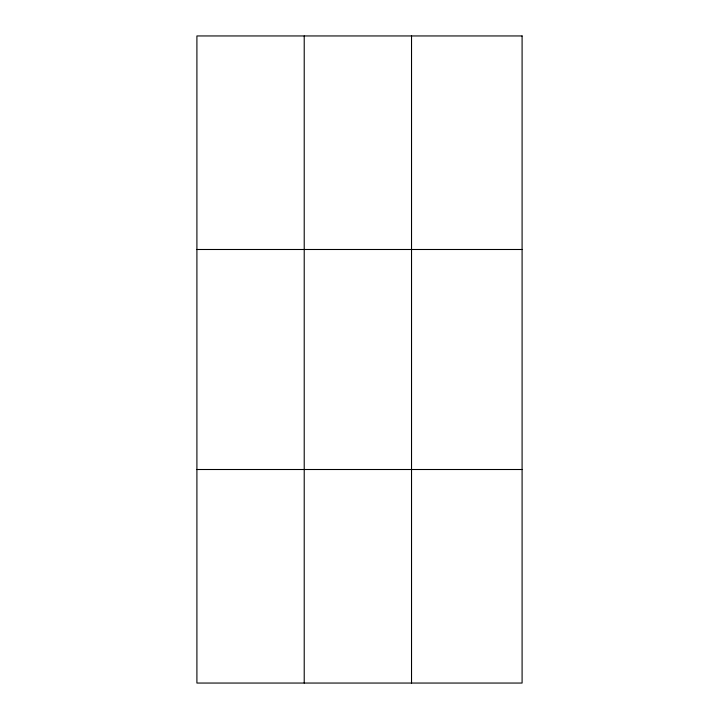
<?xml version="1.0" encoding="UTF-8"?>
<svg xmlns="http://www.w3.org/2000/svg" width="719" height="719" viewBox="0 0 719 719"><rect width="100%" height="100%" fill="white"/><g stroke="black" fill="none" stroke-linecap="round" stroke-linejoin="round"><path stroke-width="1.08" d="M304.218 683.05L304.218 35.95M411.529 683.05L411.529 35.95M196.907 249.493L522.093 249.493M196.907 469.507L522.093 469.507M522.093 35.95L522.093 683.05L196.907 683.05L196.907 35.95L522.093 35.95"/></g></svg>
